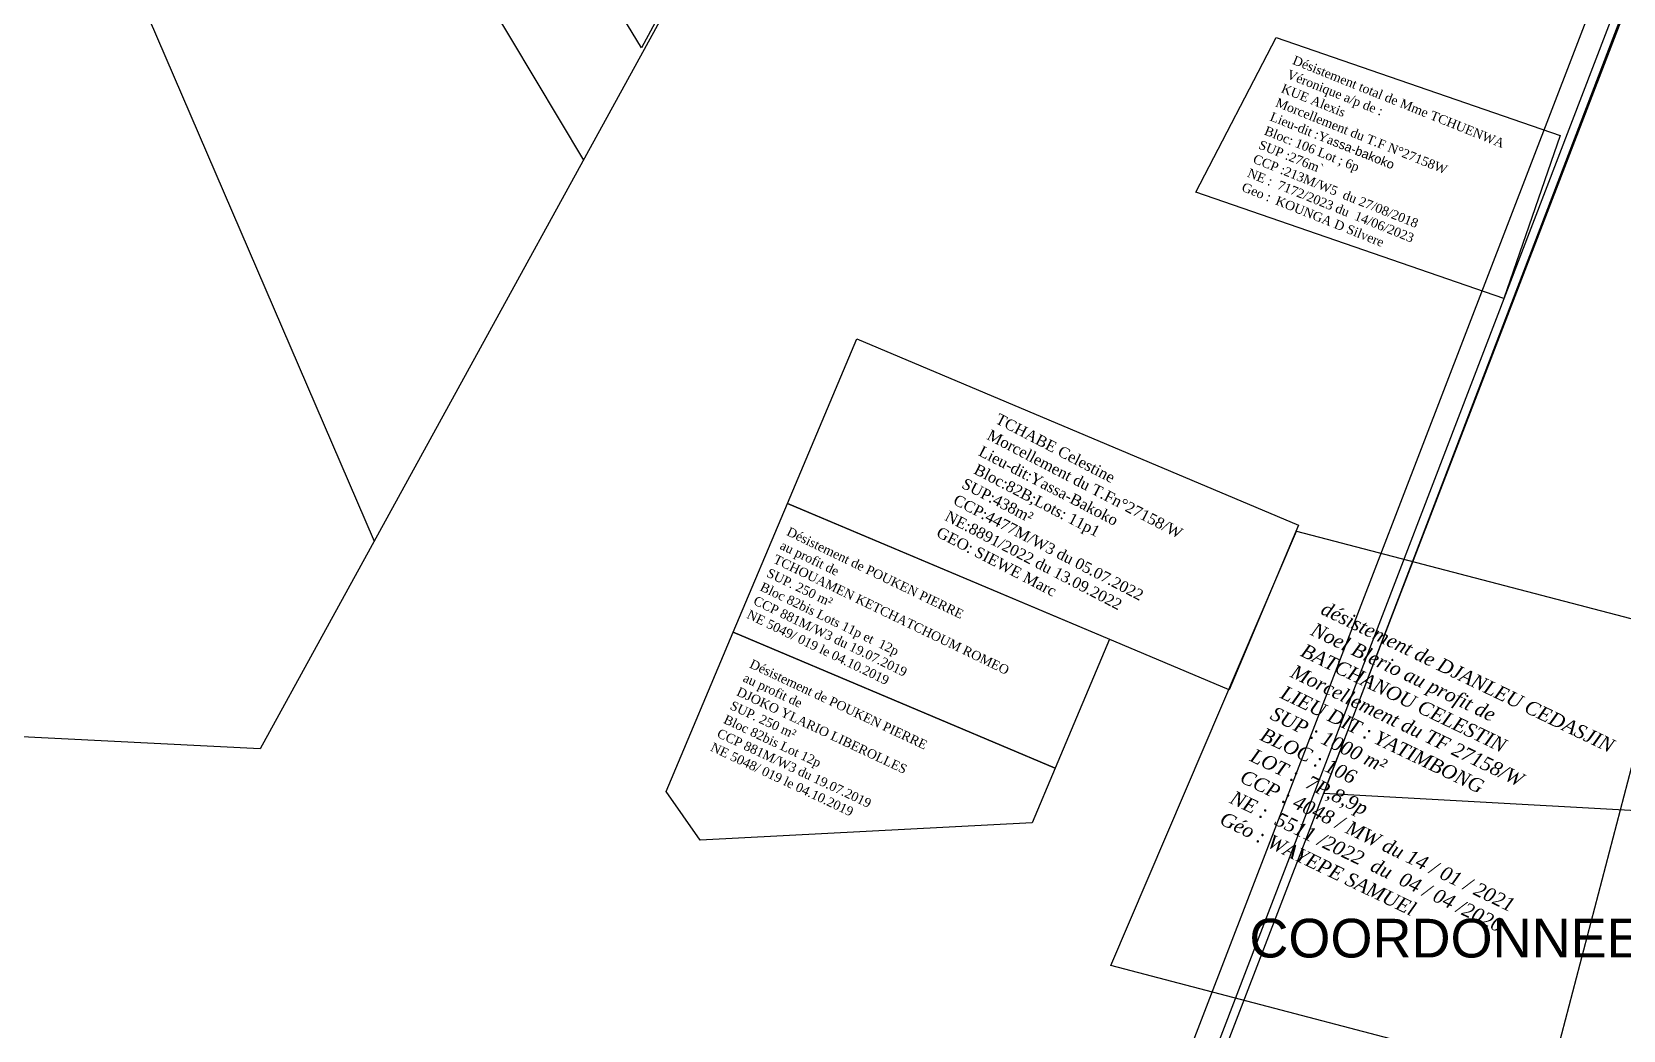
# Model space of a CAD drawing. Header units: millimetres. Extents: x 587399 to 927168, y 438565 to 1444955.
# Drawn here: x 591492.9 to 591606.8, y 440724.2 to 440795.6 of the extents above; entities that cross this region are included whole.
import ezdxf

# ---------------------------------------------------------------- set-up
doc = ezdxf.new("R2010")
doc.units = ezdxf.units.MM
doc.header["$LTSCALE"] = 2
doc.layers.add('end maj 26 02 2021', color=7, linetype='Continuous')
doc.layers.add('MAJ APRES LE 13.01.2023', color=222, linetype='Continuous', lineweight=30)
doc.styles.get("Standard").update_dxf_attribs({"font": 'arial.ttf'})
doc.styles.add('Times 1.0', font='times.ttf', dxfattribs={"width": 0.99, "height": 1})

msp = doc.modelspace()

# ---------------------------------------------------------------- linework, layer by layer
at = {"flags": 128}
for points in [[(591952.09, 439918.413), (591729.27, 440055.233), (591504.95, 440532.453), (591654.45, 440920.523), (591787.8, 441139.703), (591752.09, 441479.483), (591543.3, 441918.873), (591884.74, 441760.803)], [(591952.09, 439918.413), (591729.27, 440055.233), (591504.95, 440532.453), (591654.45, 440920.523), (591787.8, 441139.703), (591752.09, 441479.483), (591543.3, 441918.873), (591884.74, 441760.803)], [(591952.09, 439918.413), (591729.27, 440055.233), (591504.95, 440532.453), (591654.45, 440920.523), (591787.8, 441139.703), (591752.09, 441479.483), (591543.3, 441918.873), (591884.74, 441760.803)], [(591949.366, 439917.828), (591726.546, 440054.648), (591502.226, 440531.868), (591651.726, 440919.938), (591785.076, 441139.118), (591749.366, 441478.898), (591540.576, 441918.288), (591882.016, 441760.218)], [(591949.366, 439917.828), (591726.546, 440054.648), (591502.226, 440531.868), (591651.726, 440919.938), (591785.076, 441139.118), (591749.366, 441478.898), (591540.576, 441918.288), (591882.016, 441760.218)], [(591949.366, 439917.828), (591726.546, 440054.648), (591502.226, 440531.868), (591651.726, 440919.938), (591785.076, 441139.118), (591749.366, 441478.898), (591540.576, 441918.288), (591882.016, 441760.218)]]:
    msp.add_lwpolyline(points, dxfattribs=at)
msp.add_lwpolyline([(591551.954, 440773.615), (591583.54, 440760.291), (591578.577, 440748.517), (591546.992, 440761.842)], close=True, dxfattribs=at)
msp.add_lwpolyline([(591551.954, 440773.615), (591583.54, 440760.291), (591578.577, 440748.517), (591546.992, 440761.842)], close=True, dxfattribs=at)
at = {"color": 5, "lineweight": -3, "flags": 128}
msp.add_lwpolyline([(591583.401, 440759.864), (591609.952, 440752.912), (591601.565, 440720.884), (591600.885, 440720.85), (591600.865, 440720.757), (591570.112, 440728.8)], close=True, dxfattribs=at)
at = {"layer": 'end maj 26 02 2021', "color": 7, "linetype": 'ByBlock', "lineweight": 25}
for p, q in [((591482.022, 440841.267), (591517.433, 440759.13)), ((591511.697, 440821.002), (591532.397, 440786.375))]:
    msp.add_line(p, q, dxfattribs=at)
at = {"layer": 'end maj 26 02 2021', "linetype": 'ByBlock', "ltscale": 0.0014, "flags": 128}
msp.add_lwpolyline([(591595.286, 440934.642), (591601.848, 440935.864), (591610.782, 440929.087), (591509.282, 440744.29), (591436.774, 440747.94), (591409.35, 440749.85), (591385.069, 440756.593), (591359.758, 440784.468), (591354.19, 440802.05), (591354.163, 440810.035), (591359.23, 440816.463), (591423.451, 440824.507), (591445.429, 440828.946), (591482.203, 440840.913), (591512.08, 440856.112), (591537.991, 440873.198), (591547.62, 440880.758), (591553.346, 440885.609), (591560.403, 440893.355), (591566.332, 440899.238), (591570.775, 440903.912), (591578.357, 440912.564), (591584.138, 440919.646)], close=True, dxfattribs=at)
at = {"layer": 'end maj 26 02 2021', "color": 150, "lineweight": -3, "flags": 128}
for points in [[(591546.992, 440761.842), (591570.026, 440752.124), (591566.14, 440742.91), (591543.106, 440752.628)], [(591546.992, 440761.842), (591570.026, 440752.124), (591566.14, 440742.91), (591543.106, 440752.628)], [(591546.992, 440761.842), (591570.026, 440752.124), (591566.14, 440742.91), (591543.106, 440752.628)], [(591546.992, 440761.842), (591570.026, 440752.124), (591566.14, 440742.91), (591543.106, 440752.628)], [(591543.106, 440752.628), (591566.14, 440742.91), (591564.488, 440738.993), (591540.736, 440737.767), (591538.304, 440741.244)], [(591543.106, 440752.628), (591566.14, 440742.91), (591564.488, 440738.993), (591540.736, 440737.767), (591538.304, 440741.244)], [(591543.106, 440752.628), (591566.14, 440742.91), (591564.488, 440738.993), (591540.736, 440737.767), (591538.304, 440741.244)], [(591543.106, 440752.628), (591566.14, 440742.91), (591564.488, 440738.993), (591540.736, 440737.767), (591538.304, 440741.244)]]:
    msp.add_lwpolyline(points, close=True, dxfattribs=at)
at = {"layer": 'MAJ APRES LE 13.01.2023', "flags": 128}
msp.add_lwpolyline([(591996.357, 441714.973), (591540.46, 441916.739), (591749.759, 441477.592), (591785.863, 441137.853), (591652.767, 440918.519), (591503.717, 440530.276), (591728.59, 440053.316), (591951.568, 439916.754)], dxfattribs=at)
at = {"layer": 'MAJ APRES LE 13.01.2023', "color": 232, "lineweight": 30, "flags": 128}
msp.add_lwpolyline([(591836.515, 441313.659), (591820.351, 441198.273), (591869.848, 441176.569), (591678.814, 440740.616), (591671.816, 440736.313), (591585.348, 440741.106), (591653.149, 440918.059), (591786.101, 441137.479), (591767.759, 441309.012)], close=True, dxfattribs=at)
at = {"layer": 'MAJ APRES LE 13.01.2023', "flags": 128}
for points in [[(591527.149, 440830.24), (591544.61, 440809.353), (591536.561, 440794.406), (591518.299, 440824.383), (591526.708, 440829.868)], [(591581.945, 440795.139), (591602.259, 440788.15), (591598.242, 440776.49), (591576.191, 440784.081)]]:
    msp.add_lwpolyline(points, close=True, dxfattribs=at)

# ---------------------------------------------------------------- texts
at = {"insert": (591562.15, 440768.318), "char_height": 0.78318, "width": 26.58387, "attachment_point": 1, "rotation": 332.54395}
msp.add_mtext('{\\fTimes New Roman|b0|i0|c0|p18;TCHABE Celestine\\P\\C1;Morcellement du T.Fn%%D27158/W\\P\\C256;Lieu-dit:Yassa-Bakoko\\P Bloc:82B;Lots: 11p1\\C1;\\P\\C256;SUP:438m²\\PCCP:4477M/W3 du 05.07.2022\\PNE:8891/2022 du 13.09.2022\\P\\C6;GEO: SIEWE Marc}', dxfattribs=at)
at = {"color": 7, "lineweight": -3, "insert": (591580.03, 440732.144), "char_height": 2.76746, "width": 52.80093, "attachment_point": 1}
msp.add_mtext('{\\C1;COORDONNEES A VERIFIER }', dxfattribs=at)
at = {"layer": 'end maj 26 02 2021', "color": 150, "linetype": 'ByBlock', "lineweight": -3, "ltscale": 0.0014, "width": 27.61007, "attachment_point": 1, "style": 'Times 1.0'}
for s, insert, char_height, rotation in [('{\\C1;Désistement de POUKEN PIERRE\\Pau profit de\\C256;\\PTCHOUAMEN KETCHATCHOUM ROMEO\\PSUP. 250 m²\\PBloc 82bis Lots 11p et  12p\\PCCP 881M/W3 du 19.07.2019\\PNE 5049/ 019 le 04.10.2019}', (591547.154, 440760.189), 0.65727, 334.2924), ('{\\C1;Désistement de POUKEN PIERRE\\Pau profit de\\C256;\\PTCHOUAMEN KETCHATCHOUM ROMEO\\PSUP. 250 m²\\PBloc 82bis Lots 11p et  12p\\PCCP 881M/W3 du 19.07.2019\\PNE 5049/ 019 le 04.10.2019}', (591547.154, 440760.189), 0.65727, 334.2924), ('{\\C1;Désistement de POUKEN PIERRE\\Pau profit de\\C256;\\PTCHOUAMEN KETCHATCHOUM ROMEO\\PSUP. 250 m²\\PBloc 82bis Lots 11p et  12p\\PCCP 881M/W3 du 19.07.2019\\PNE 5049/ 019 le 04.10.2019}', (591547.154, 440760.189), 0.65727, 334.2924), ('{\\C1;Désistement de POUKEN PIERRE\\Pau profit de\\C256;\\PTCHOUAMEN KETCHATCHOUM ROMEO\\PSUP. 250 m²\\PBloc 82bis Lots 11p et  12p\\PCCP 881M/W3 du 19.07.2019\\PNE 5049/ 019 le 04.10.2019}', (591547.154, 440760.189), 0.65727, 334.2924), ('{\\fTimes New Roman|b0|i1|c0|p18;\\W1;\\C1;désistement de \\fTimes New Roman|b0|i1|c186|p18;DJANLEU CEDASJIN\\PNoel Blerio\\fTimes New Roman|b0|i1|c0|p18; au profit de \\fTimes New Roman|b0|i1|c186|p18;\\P\\fTimes New Roman|b0|i1|c0|p18;\\C256;BATCHANOU CELESTIN \\PMorcellement du TF 27158/W  \\PLIEU DIT : YATIMBONG  \\PSUP : 1000 m\\fTimes New Roman|b0|i1|c186|p18;²\\fTimes New Roman|b0|i1|c0|p18;\\PBLOC : 106  \\PLOT :  7P,8,9p\\PCCP : 4048 / MW du 14 / 01 / 2021 \\PNE :  5511 /2022  du  04 / 04 /2020\\PGéo : WAYEPE SAMUEl }', (591585.49, 440754.873), 1, 334.2924), ('{\\fTimes New Roman|b0|i1|c0|p18;\\W1;\\C1;désistement de \\fTimes New Roman|b0|i1|c186|p18;DJANLEU CEDASJIN\\PNoel Blerio\\fTimes New Roman|b0|i1|c0|p18; au profit de \\fTimes New Roman|b0|i1|c186|p18;\\P\\fTimes New Roman|b0|i1|c0|p18;\\C256;BATCHANOU CELESTIN \\PMorcellement du TF 27158/W  \\PLIEU DIT : YATIMBONG  \\PSUP : 1000 m\\fTimes New Roman|b0|i1|c186|p18;²\\fTimes New Roman|b0|i1|c0|p18;\\PBLOC : 106  \\PLOT :  7P,8,9p\\PCCP : 4048 / MW du 14 / 01 / 2021 \\PNE :  5511 /2022  du  04 / 04 /2020\\PGéo : WAYEPE SAMUEl }', (591585.49, 440754.873), 1, 334.2924), ('{\\C1;Désistement de POUKEN PIERRE\\Pau profit de\\C256;\\PDJOKO YLARIO LIBEROLLES\\PSUP. 250 m²\\PBloc 82bis Lot 12p\\PCCP 881M/W3 du 19.07.2019\\PNE 5048/ 019 le 04.10.2019}', (591544.496, 440750.728), 0.65727, 334.85096), ('{\\C1;Désistement de POUKEN PIERRE\\Pau profit de\\C256;\\PDJOKO YLARIO LIBEROLLES\\PSUP. 250 m²\\PBloc 82bis Lot 12p\\PCCP 881M/W3 du 19.07.2019\\PNE 5048/ 019 le 04.10.2019}', (591544.496, 440750.728), 0.65727, 334.85096), ('{\\C1;Désistement de POUKEN PIERRE\\Pau profit de\\C256;\\PDJOKO YLARIO LIBEROLLES\\PSUP. 250 m²\\PBloc 82bis Lot 12p\\PCCP 881M/W3 du 19.07.2019\\PNE 5048/ 019 le 04.10.2019}', (591544.496, 440750.728), 0.65727, 334.85096), ('{\\C1;Désistement de POUKEN PIERRE\\Pau profit de\\C256;\\PDJOKO YLARIO LIBEROLLES\\PSUP. 250 m²\\PBloc 82bis Lot 12p\\PCCP 881M/W3 du 19.07.2019\\PNE 5048/ 019 le 04.10.2019}', (591544.496, 440750.728), 0.65727, 334.85096)]:
    msp.add_mtext(s, dxfattribs=dict(at, insert=insert, char_height=char_height, rotation=rotation))
at = {"layer": 'MAJ APRES LE 13.01.2023', "insert": (591583.299, 440793.878), "char_height": 0.6512, "width": 19.74151, "attachment_point": 1, "rotation": 338.15208}
msp.add_mtext('{\\fTimes New Roman|b0|i0|c186|p18;Désistement total de Mme TCHUENWA\\PVéronique a/p de :\\PKUE Alexis \\P\\C1;Morcellement du T.F N°27158W\\P\\C256;Lieu-dit :Ya}ssa-bakoko{\\fTimes New Roman|b0|i0|c186|p18;\\PBloc: 106 Lot ; 6p\\PSUP :276m`\\PCCP :213M/W5  du 27/08/2018\\PNE :  7172/2023 du  14/06/2023\\P\\C1;Geo :^IKOUNGA D Silvere}', dxfattribs=at)

doc.saveas('drawing.dxf')
